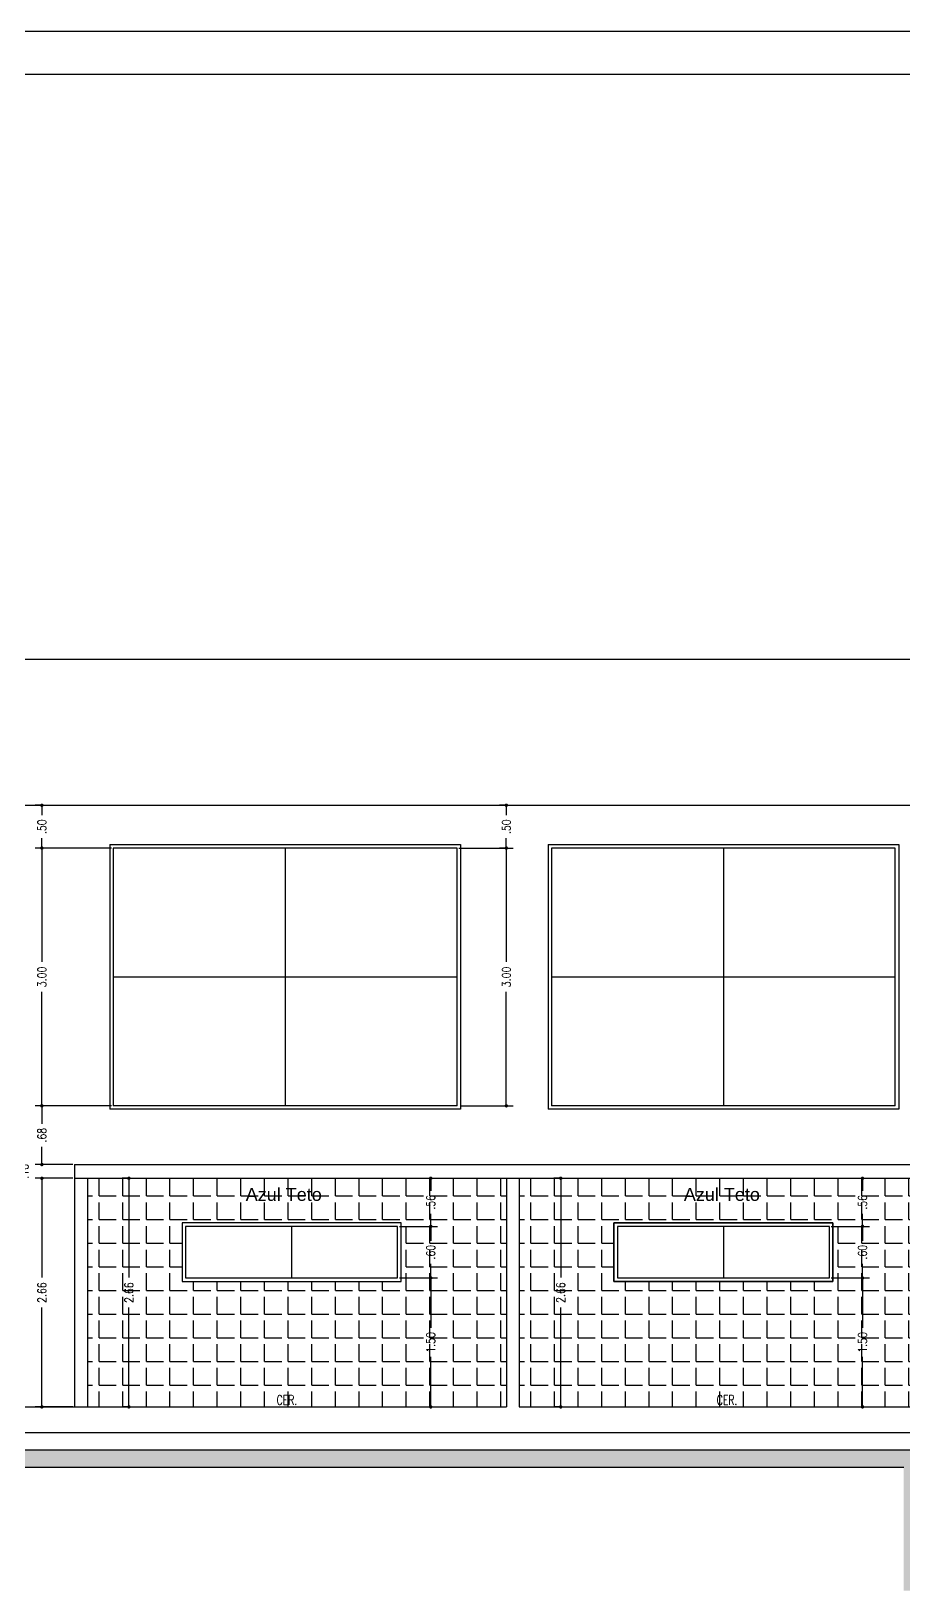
# Model space of a CAD drawing. Extents: x -4780 to 4154, y -1673 to 3208.
# Drawn here: x 684.73 to 694.89, y -445.97 to -427.82 of the extents above; entities that cross this region are included whole.
import ezdxf

# ---------------------------------------------------------------- set-up
doc = ezdxf.new("R2010")
doc.units = 0
doc.header["$MEASUREMENT"] = 0
doc.header["$PDMODE"] = 34
for name, color, linetype in [('COTAS', 5, 'Continuous'), ('MG', 5, 'Continuous'), ('PENA01', 1, 'Continuous'), ('pena06', 4, 'Continuous'), ('PF', 9, 'Continuous')]:
    doc.layers.add(name, color=color, linetype=linetype)
doc.layers.add('TEXTO', color=5, linetype='Continuous', lineweight=9)
doc.styles.add('ROMANS', font='romand.shx', dxfattribs={"width": 0.8})
doc.styles.add('STYLE1', font='romand.shx', dxfattribs={"width": 0.8})
doc.dimstyles.new('CORTE100', dxfattribs={"dimtxt": 0.1, "dimasz": 0.04, "dimexe": 0.08, "dimexo": 0.02, "dimgap": 0.05, "dimtad": 0, "dimzin": 4, "dimdsep": 46, "dimtxsty": 'ROMANS', "dimblk1": 'DOT', "dimblk2": 'DOT', "dimsah": 1, "dimcen": 0.09, "dimclrd": 30, "dimclre": 30, "dimclrt": 5, "dimadec": 0, "dimazin": 0, "dimtfac": 1, "dimtofl": 0, "dimtmove": 2, "dimatfit": 3, "dimldrblk": 'DOT', "dimfxl": 1, "dimtolj": 1, "dimtzin": 0, "dimarcsym": 0})

# ---------------------------------------------------------------- blocks, each defined once
blk = doc.blocks.new('DOT')
at = {"layer": 'PENA01', "color": 0, "linetype": 'ByBlock'}
blk.add_line((-0.5, 0), (-1, 0), dxfattribs=at)
at = {"layer": 'PENA01', "color": 0, "linetype": 'ByBlock', "const_width": 0.5}
blk.add_lwpolyline([(-0.25, 0, 1), (0.25, 0, 1)], format="xyb", close=True, dxfattribs=at)
blk = doc.blocks.new('*D117')
at = {"layer": 'COTAS', "color": 30, "linetype": 'Continuous', "lineweight": -2, "transparency": 16777216}
for p, q in [((694.041, -442.329), (694.486, -442.329)), ((694.406, -442.369), (694.406, -442.911)), ((694.406, -443.789), (694.406, -443.247)), ((694.041, -443.829), (694.486, -443.829))]:
    blk.add_line(p, q, dxfattribs=at)
at = {"layer": 'DEFPOINTS', "color": 0, "linetype": 'Continuous', "transparency": 16777216}
for p in [(694.021, -442.329), (694.021, -443.829), (694.406, -443.829)]:
    blk.add_point(p, dxfattribs=at)
at = {"layer": 'COTAS', "color": 30, "linetype": 'Continuous', "lineweight": -2, "transparency": 16777216, "xscale": 0.04, "yscale": 0.04, "zscale": 0.04}
for p, rotation in [((694.406, -442.329), 90), ((694.406, -443.829), 270)]:
    blk.add_blockref('DOT', p, dxfattribs=dict(at, rotation=rotation))
at = {"layer": 'COTAS', "color": 5, "linetype": 'Continuous', "transparency": 16777216, "insert": (694.406, -443.079), "char_height": 0.1, "attachment_point": 5, "rotation": 90, "style": 'ROMANS'}
blk.add_mtext('\\A1;1.50', dxfattribs=at)
blk = doc.blocks.new('*D118')
at = {"layer": 'COTAS', "color": 30, "linetype": 'Continuous', "lineweight": -2, "transparency": 16777216}
for p, q in [((694.041, -441.729), (694.486, -441.729)), ((694.406, -441.769), (694.406, -441.895)), ((694.406, -442.289), (694.406, -442.163)), ((694.041, -442.329), (694.486, -442.329))]:
    blk.add_line(p, q, dxfattribs=at)
at = {"layer": 'DEFPOINTS', "color": 0, "linetype": 'Continuous', "transparency": 16777216}
for p in [(694.021, -441.729), (694.021, -442.329), (694.406, -442.329)]:
    blk.add_point(p, dxfattribs=at)
at = {"layer": 'COTAS', "color": 30, "linetype": 'Continuous', "lineweight": -2, "transparency": 16777216, "xscale": 0.04, "yscale": 0.04, "zscale": 0.04}
for p, rotation in [((694.406, -441.729), 90), ((694.406, -442.329), 270)]:
    blk.add_blockref('DOT', p, dxfattribs=dict(at, rotation=rotation))
at = {"layer": 'COTAS', "color": 5, "linetype": 'Continuous', "transparency": 16777216, "insert": (694.406, -442.029), "char_height": 0.1, "attachment_point": 5, "rotation": 90, "style": 'ROMANS'}
blk.add_mtext('\\A1;.60', dxfattribs=at)
blk = doc.blocks.new('*D119')
at = {"layer": 'COTAS', "color": 30, "linetype": 'Continuous', "lineweight": -2, "transparency": 16777216}
for p, q in [((694.041, -441.169), (694.486, -441.169)), ((694.406, -441.209), (694.406, -441.315)), ((694.406, -441.689), (694.406, -441.583)), ((694.041, -441.729), (694.486, -441.729))]:
    blk.add_line(p, q, dxfattribs=at)
at = {"layer": 'DEFPOINTS', "color": 0, "linetype": 'Continuous', "transparency": 16777216}
for p in [(694.021, -441.169), (694.406, -441.169), (694.021, -441.729)]:
    blk.add_point(p, dxfattribs=at)
at = {"layer": 'COTAS', "color": 30, "linetype": 'Continuous', "lineweight": -2, "transparency": 16777216, "xscale": 0.04, "yscale": 0.04, "zscale": 0.04}
for p, rotation in [((694.406, -441.169), 90), ((694.406, -441.729), 270)]:
    blk.add_blockref('DOT', p, dxfattribs=dict(at, rotation=rotation))
at = {"layer": 'COTAS', "color": 5, "linetype": 'Continuous', "transparency": 16777216, "insert": (694.406, -441.449), "char_height": 0.1, "attachment_point": 5, "rotation": 90, "style": 'ROMANS'}
blk.add_mtext('\\A1;.56', dxfattribs=at)
blk = doc.blocks.new('*D120')
at = {"layer": 'COTAS', "color": 30, "linetype": 'Continuous', "lineweight": -2, "transparency": 16777216}
for p, q in [((690.874, -441.169), (690.814, -441.169)), ((690.894, -441.209), (690.894, -442.325)), ((690.894, -443.789), (690.894, -442.673)), ((690.874, -443.829), (690.814, -443.829))]:
    blk.add_line(p, q, dxfattribs=at)
at = {"layer": 'DEFPOINTS', "color": 0, "linetype": 'Continuous', "transparency": 16777216}
for p in [(690.894, -441.169), (690.894, -443.829), (690.894, -443.829)]:
    blk.add_point(p, dxfattribs=at)
at = {"layer": 'COTAS', "color": 30, "linetype": 'Continuous', "lineweight": -2, "transparency": 16777216, "xscale": 0.04, "yscale": 0.04, "zscale": 0.04}
for p, rotation in [((690.894, -441.169), 90), ((690.894, -443.829), 270)]:
    blk.add_blockref('DOT', p, dxfattribs=dict(at, rotation=rotation))
at = {"layer": 'COTAS', "color": 5, "linetype": 'Continuous', "transparency": 16777216, "insert": (690.894, -442.499), "char_height": 0.1, "attachment_point": 5, "rotation": 90, "style": 'ROMANS'}
blk.add_mtext('\\A1;2.66', dxfattribs=at)
blk = doc.blocks.new('*D121')
at = {"layer": 'COTAS', "color": 30, "linetype": 'Continuous', "lineweight": -2, "transparency": 16777216}
for p, q in [((689.016, -442.329), (689.461, -442.329)), ((689.381, -442.369), (689.381, -442.911)), ((689.381, -443.789), (689.381, -443.247)), ((689.016, -443.829), (689.461, -443.829))]:
    blk.add_line(p, q, dxfattribs=at)
at = {"layer": 'DEFPOINTS', "color": 0, "linetype": 'Continuous', "transparency": 16777216}
for p in [(688.996, -442.329), (688.996, -443.829), (689.381, -443.829)]:
    blk.add_point(p, dxfattribs=at)
at = {"layer": 'COTAS', "color": 30, "linetype": 'Continuous', "lineweight": -2, "transparency": 16777216, "xscale": 0.04, "yscale": 0.04, "zscale": 0.04}
for p, rotation in [((689.381, -442.329), 90), ((689.381, -443.829), 270)]:
    blk.add_blockref('DOT', p, dxfattribs=dict(at, rotation=rotation))
at = {"layer": 'COTAS', "color": 5, "linetype": 'Continuous', "transparency": 16777216, "insert": (689.381, -443.079), "char_height": 0.1, "attachment_point": 5, "rotation": 90, "style": 'ROMANS'}
blk.add_mtext('\\A1;1.50', dxfattribs=at)
blk = doc.blocks.new('*D122')
at = {"layer": 'COTAS', "color": 30, "linetype": 'Continuous', "lineweight": -2, "transparency": 16777216}
for p, q in [((689.016, -441.729), (689.461, -441.729)), ((689.381, -441.769), (689.381, -441.895)), ((689.381, -442.289), (689.381, -442.163)), ((689.016, -442.329), (689.461, -442.329))]:
    blk.add_line(p, q, dxfattribs=at)
at = {"layer": 'DEFPOINTS', "color": 0, "linetype": 'Continuous', "transparency": 16777216}
for p in [(688.996, -441.729), (688.996, -442.329), (689.381, -442.329)]:
    blk.add_point(p, dxfattribs=at)
at = {"layer": 'COTAS', "color": 30, "linetype": 'Continuous', "lineweight": -2, "transparency": 16777216, "xscale": 0.04, "yscale": 0.04, "zscale": 0.04}
for p, rotation in [((689.381, -441.729), 90), ((689.381, -442.329), 270)]:
    blk.add_blockref('DOT', p, dxfattribs=dict(at, rotation=rotation))
at = {"layer": 'COTAS', "color": 5, "linetype": 'Continuous', "transparency": 16777216, "insert": (689.381, -442.029), "char_height": 0.1, "attachment_point": 5, "rotation": 90, "style": 'ROMANS'}
blk.add_mtext('\\A1;.60', dxfattribs=at)
blk = doc.blocks.new('*D123')
at = {"layer": 'COTAS', "color": 30, "linetype": 'Continuous', "lineweight": -2, "transparency": 16777216}
for p, q in [((689.016, -441.169), (689.461, -441.169)), ((689.381, -441.209), (689.381, -441.315)), ((689.381, -441.689), (689.381, -441.583)), ((689.016, -441.729), (689.461, -441.729))]:
    blk.add_line(p, q, dxfattribs=at)
at = {"layer": 'DEFPOINTS', "color": 0, "linetype": 'Continuous', "transparency": 16777216}
for p in [(688.996, -441.169), (689.381, -441.169), (688.996, -441.729)]:
    blk.add_point(p, dxfattribs=at)
at = {"layer": 'COTAS', "color": 30, "linetype": 'Continuous', "lineweight": -2, "transparency": 16777216, "xscale": 0.04, "yscale": 0.04, "zscale": 0.04}
for p, rotation in [((689.381, -441.169), 90), ((689.381, -441.729), 270)]:
    blk.add_blockref('DOT', p, dxfattribs=dict(at, rotation=rotation))
at = {"layer": 'COTAS', "color": 5, "linetype": 'Continuous', "transparency": 16777216, "insert": (689.381, -441.449), "char_height": 0.1, "attachment_point": 5, "rotation": 90, "style": 'ROMANS'}
blk.add_mtext('\\A1;.56', dxfattribs=at)
blk = doc.blocks.new('*D124')
at = {"layer": 'COTAS', "color": 30, "linetype": 'Continuous', "lineweight": -2, "transparency": 16777216}
for p, q in [((685.849, -441.169), (685.789, -441.169)), ((685.869, -441.209), (685.869, -442.325)), ((685.869, -443.789), (685.869, -442.673)), ((685.849, -443.829), (685.789, -443.829))]:
    blk.add_line(p, q, dxfattribs=at)
at = {"layer": 'DEFPOINTS', "color": 0, "linetype": 'Continuous', "transparency": 16777216}
for p in [(685.869, -441.169), (685.869, -443.829), (685.869, -443.829)]:
    blk.add_point(p, dxfattribs=at)
at = {"layer": 'COTAS', "color": 30, "linetype": 'Continuous', "lineweight": -2, "transparency": 16777216, "xscale": 0.04, "yscale": 0.04, "zscale": 0.04}
for p, rotation in [((685.869, -441.169), 90), ((685.869, -443.829), 270)]:
    blk.add_blockref('DOT', p, dxfattribs=dict(at, rotation=rotation))
at = {"layer": 'COTAS', "color": 5, "linetype": 'Continuous', "transparency": 16777216, "insert": (685.869, -442.499), "char_height": 0.1, "attachment_point": 5, "rotation": 90, "style": 'ROMANS'}
blk.add_mtext('\\A1;2.66', dxfattribs=at)
blk = doc.blocks.new('*D125')
at = {"layer": 'COTAS', "color": 30, "linetype": 'Continuous', "lineweight": -2, "transparency": 16777216}
for p, q in [((685.217, -441.169), (684.776, -441.169)), ((684.856, -441.209), (684.856, -442.325)), ((684.856, -443.789), (684.856, -442.673)), ((685.217, -443.829), (684.776, -443.829))]:
    blk.add_line(p, q, dxfattribs=at)
at = {"layer": 'DEFPOINTS', "color": 0, "linetype": 'Continuous', "transparency": 16777216}
for p in [(685.237, -441.169), (684.856, -443.829), (685.237, -443.829)]:
    blk.add_point(p, dxfattribs=at)
at = {"layer": 'COTAS', "color": 30, "linetype": 'Continuous', "lineweight": -2, "transparency": 16777216, "xscale": 0.04, "yscale": 0.04, "zscale": 0.04}
for p, rotation in [((684.856, -441.169), 90), ((684.856, -443.829), 270)]:
    blk.add_blockref('DOT', p, dxfattribs=dict(at, rotation=rotation))
at = {"layer": 'COTAS', "color": 5, "linetype": 'Continuous', "transparency": 16777216, "insert": (684.856, -442.499), "char_height": 0.1, "attachment_point": 5, "rotation": 90, "style": 'ROMANS'}
blk.add_mtext('\\A1;2.66', dxfattribs=at)
blk = doc.blocks.new('*D126')
at = {"layer": 'COTAS', "color": 30, "linetype": 'Continuous', "lineweight": -2, "transparency": 16777216}
for p, q in [((684.856, -440.969), (684.856, -440.929)), ((685.217, -441.009), (684.776, -441.009)), ((685.217, -441.169), (684.776, -441.169)), ((684.856, -441.209), (684.856, -441.249))]:
    blk.add_line(p, q, dxfattribs=at)
at = {"layer": 'DEFPOINTS', "color": 0, "linetype": 'Continuous', "transparency": 16777216}
for p in [(684.856, -441.169), (685.237, -441.009), (685.237, -441.169)]:
    blk.add_point(p, dxfattribs=at)
at = {"layer": 'COTAS', "color": 30, "linetype": 'Continuous', "lineweight": -2, "transparency": 16777216, "xscale": 0.04, "yscale": 0.04, "zscale": 0.04}
for p, rotation in [((684.856, -441.009), 270), ((684.856, -441.169), 90)]:
    blk.add_blockref('DOT', p, dxfattribs=dict(at, rotation=rotation))
at = {"layer": 'COTAS', "color": 5, "linetype": 'Continuous', "transparency": 16777216, "insert": (684.651, -441.089), "char_height": 0.1, "attachment_point": 5, "rotation": 90, "style": 'ROMANS'}
blk.add_mtext('\\A1;.16', dxfattribs=at)
blk = doc.blocks.new('*D127')
at = {"layer": 'COTAS', "color": 30, "linetype": 'Continuous', "lineweight": -2, "transparency": 16777216}
for p, q in [((685.667, -437.326), (684.776, -437.326)), ((684.856, -437.366), (684.856, -438.652)), ((684.856, -440.286), (684.856, -439)), ((685.667, -440.326), (684.776, -440.326))]:
    blk.add_line(p, q, dxfattribs=at)
at = {"layer": 'DEFPOINTS', "color": 0, "linetype": 'Continuous', "transparency": 16777216}
for p in [(685.687, -437.326), (684.856, -440.326), (685.687, -440.326)]:
    blk.add_point(p, dxfattribs=at)
at = {"layer": 'COTAS', "color": 30, "linetype": 'Continuous', "lineweight": -2, "transparency": 16777216, "xscale": 0.04, "yscale": 0.04, "zscale": 0.04}
for p, rotation in [((684.856, -437.326), 90), ((684.856, -440.326), 270)]:
    blk.add_blockref('DOT', p, dxfattribs=dict(at, rotation=rotation))
at = {"layer": 'COTAS', "color": 5, "linetype": 'Continuous', "transparency": 16777216, "insert": (684.856, -438.826), "char_height": 0.1, "attachment_point": 5, "rotation": 90, "style": 'ROMANS'}
blk.add_mtext('\\A1;3.00', dxfattribs=at)
blk = doc.blocks.new('*D131')
at = {"layer": 'COTAS', "color": 30, "linetype": 'Continuous', "lineweight": -2, "transparency": 16777216}
for p, q in [((689.707, -437.326), (690.341, -437.326)), ((690.261, -437.366), (690.261, -438.652)), ((690.261, -440.286), (690.261, -439)), ((689.727, -440.326), (690.341, -440.326))]:
    blk.add_line(p, q, dxfattribs=at)
at = {"layer": 'DEFPOINTS', "color": 0, "linetype": 'Continuous', "transparency": 16777216}
for p in [(689.687, -437.326), (689.707, -440.326), (690.261, -440.326)]:
    blk.add_point(p, dxfattribs=at)
at = {"layer": 'COTAS', "color": 30, "linetype": 'Continuous', "lineweight": -2, "transparency": 16777216, "xscale": 0.04, "yscale": 0.04, "zscale": 0.04}
for p, rotation in [((690.261, -437.326), 90), ((690.261, -440.326), 270)]:
    blk.add_blockref('DOT', p, dxfattribs=dict(at, rotation=rotation))
at = {"layer": 'COTAS', "color": 5, "linetype": 'Continuous', "transparency": 16777216, "insert": (690.261, -438.826), "char_height": 0.1, "attachment_point": 5, "rotation": 90, "style": 'ROMANS'}
blk.add_mtext('\\A1;3.00', dxfattribs=at)
blk = doc.blocks.new('*D147')
at = {"layer": 'COTAS', "color": 30, "linetype": 'Continuous', "lineweight": -2, "transparency": 16777216}
for p, q in [((684.836, -440.326), (684.776, -440.326)), ((684.856, -440.366), (684.856, -440.534)), ((684.856, -440.969), (684.856, -440.802)), ((684.836, -441.009), (684.776, -441.009))]:
    blk.add_line(p, q, dxfattribs=at)
at = {"layer": 'DEFPOINTS', "color": 0, "linetype": 'Continuous', "transparency": 16777216}
for p in [(684.856, -440.326), (684.856, -440.326), (684.856, -441.009)]:
    blk.add_point(p, dxfattribs=at)
at = {"layer": 'COTAS', "color": 30, "linetype": 'Continuous', "lineweight": -2, "transparency": 16777216, "xscale": 0.04, "yscale": 0.04, "zscale": 0.04}
for p, rotation in [((684.856, -440.326), 90), ((684.856, -441.009), 270)]:
    blk.add_blockref('DOT', p, dxfattribs=dict(at, rotation=rotation))
at = {"layer": 'COTAS', "color": 5, "linetype": 'Continuous', "transparency": 16777216, "insert": (684.856, -440.668), "char_height": 0.1, "attachment_point": 5, "rotation": 90, "style": 'ROMANS'}
blk.add_mtext('\\A1;.68', dxfattribs=at)
blk = doc.blocks.new('*D148')
at = {"layer": 'COTAS', "color": 30, "linetype": 'Continuous', "lineweight": -2, "transparency": 16777216}
for p, q in [((684.836, -436.829), (684.776, -436.829)), ((684.856, -436.869), (684.856, -436.944)), ((684.836, -437.326), (684.776, -437.326)), ((684.856, -437.286), (684.856, -437.212))]:
    blk.add_line(p, q, dxfattribs=at)
at = {"layer": 'DEFPOINTS', "color": 0, "linetype": 'Continuous', "transparency": 16777216}
for p in [(684.856, -436.829), (684.856, -436.829), (684.856, -437.326)]:
    blk.add_point(p, dxfattribs=at)
at = {"layer": 'COTAS', "color": 30, "linetype": 'Continuous', "lineweight": -2, "transparency": 16777216, "xscale": 0.04, "yscale": 0.04, "zscale": 0.04}
for p, rotation in [((684.856, -436.829), 90), ((684.856, -437.326), 270)]:
    blk.add_blockref('DOT', p, dxfattribs=dict(at, rotation=rotation))
at = {"layer": 'COTAS', "color": 5, "linetype": 'Continuous', "transparency": 16777216, "insert": (684.856, -437.078), "char_height": 0.1, "attachment_point": 5, "rotation": 90, "style": 'ROMANS'}
blk.add_mtext('\\A1;.50', dxfattribs=at)
blk = doc.blocks.new('*D149')
at = {"layer": 'COTAS', "color": 30, "linetype": 'Continuous', "lineweight": -2, "transparency": 16777216}
for p, q in [((690.241, -436.829), (690.181, -436.829)), ((690.261, -436.869), (690.261, -436.944)), ((690.241, -437.326), (690.181, -437.326)), ((690.261, -437.286), (690.261, -437.212))]:
    blk.add_line(p, q, dxfattribs=at)
at = {"layer": 'DEFPOINTS', "color": 0, "linetype": 'Continuous', "transparency": 16777216}
for p in [(690.261, -436.829), (690.261, -436.829), (690.261, -437.326)]:
    blk.add_point(p, dxfattribs=at)
at = {"layer": 'COTAS', "color": 30, "linetype": 'Continuous', "lineweight": -2, "transparency": 16777216, "xscale": 0.04, "yscale": 0.04, "zscale": 0.04}
for p, rotation in [((690.261, -436.829), 90), ((690.261, -437.326), 270)]:
    blk.add_blockref('DOT', p, dxfattribs=dict(at, rotation=rotation))
at = {"layer": 'COTAS', "color": 5, "linetype": 'Continuous', "transparency": 16777216, "insert": (690.261, -437.078), "char_height": 0.1, "attachment_point": 5, "rotation": 90, "style": 'ROMANS'}
blk.add_mtext('\\A1;.50', dxfattribs=at)

msp = doc.modelspace()

# ---------------------------------------------------------------- hatches: boundary and pattern name
at = {"layer": 'COTAS', "linetype": 'Continuous'}
h = msp.add_hatch(color=256, dxfattribs=at)
h.paths.add_polyline_path([(705.687, -445.969), (695.087, -445.969), (694.887, -445.969), (694.887, -444.529), (665.287, -444.529), (665.287, -444.329), (695.087, -444.329), (695.087, -445.269), (695.087, -445.569), (695.087, -445.769), (705.687, -445.769)])
edge = h.paths.add_edge_path(flags=17)
edge.add_line((665.287, -444.329), (665.487, -444.329))
at = {"layer": 'PENA01'}
h = msp.add_hatch(dxfattribs=at)
h.set_pattern_fill('ANGLE', color=256, style=0)
h.set_pattern_definition([(0, (-6.65355, 2e-13), (0, 0.275), [0.2, -0.075]), (90, (-6.65355, 2e-13), (-0.275, 2e-17), [0.2, -0.075])])
h.paths.add_polyline_path([(686.488, -441.689), (689.036, -441.689), (689.036, -442.369), (686.488, -442.369)], flags=16)
h.paths.add_polyline_path([(685.387, -441.169), (690.262, -441.169), (690.262, -443.829), (685.387, -443.829)])
edge = h.paths.add_edge_path(flags=16)
edge.add_line((689.036, -441.689), (686.488, -441.689))
h.paths.add_polyline_path([(689.306, -441.558), (689.306, -441.34), (689.456, -441.34), (689.456, -441.558)], flags=24)
h.paths.add_polyline_path([(689.306, -442.138), (689.306, -441.92), (689.456, -441.92), (689.456, -442.138)], flags=24)
h.paths.add_polyline_path([(689.306, -443.222), (689.306, -442.936), (689.456, -442.936), (689.456, -443.222)], flags=24)
h.paths.add_polyline_path([(687.264, -441.244), (688.217, -441.244), (688.217, -441.472), (687.264, -441.472)], flags=24)
h.paths.add_polyline_path([(685.794, -442.648), (685.794, -442.35), (685.944, -442.35), (685.944, -442.648)], flags=24)
h.paths.add_polyline_path([(687.668, -443.833), (687.965, -443.833), (687.965, -443.664), (687.668, -443.664)], flags=9)
h = msp.add_hatch(dxfattribs=at)
h.set_pattern_fill('ANGLE', color=256, style=0)
h.set_pattern_definition([(0, (-1.62855, 0), (0, 0.275), [0.2, -0.075]), (90, (-1.62855, 0), (-0.275, 2e-17), [0.2, -0.075])])
h.paths.add_polyline_path([(691.513, -441.689), (694.061, -441.689), (694.061, -442.369), (691.513, -442.369)], flags=16)
h.paths.add_polyline_path([(690.412, -441.169), (695.287, -441.169), (695.287, -443.829), (690.412, -443.829)])
edge = h.paths.add_edge_path(flags=16)
edge.add_line((694.061, -441.689), (691.513, -441.689))
h.paths.add_polyline_path([(694.331, -441.558), (694.331, -441.34), (694.481, -441.34), (694.481, -441.558)], flags=24)
h.paths.add_polyline_path([(694.331, -442.138), (694.331, -441.92), (694.481, -441.92), (694.481, -442.138)], flags=24)
h.paths.add_polyline_path([(694.331, -443.222), (694.331, -442.936), (694.481, -442.936), (694.481, -443.222)], flags=24)
h.paths.add_polyline_path([(692.289, -441.244), (693.242, -441.244), (693.242, -441.472), (692.289, -441.472)], flags=24)
h.paths.add_polyline_path([(690.819, -442.648), (690.819, -442.35), (690.969, -442.35), (690.969, -442.648)], flags=24)
h.paths.add_polyline_path([(692.693, -443.833), (692.99, -443.833), (692.99, -443.664), (692.693, -443.664)], flags=9)

# ---------------------------------------------------------------- linework, layer by layer
at = {"layer": 'COTAS', "linetype": 'Continuous'}
for p, q in [((689.687, -437.326), (685.687, -437.326)), ((685.687, -437.326), (685.687, -440.326)), ((689.687, -440.326), (689.687, -437.326)), ((694.787, -437.326), (690.787, -437.326)), ((690.787, -437.326), (690.787, -440.326)), ((694.787, -440.326), (694.787, -437.326)), ((689.687, -440.326), (685.687, -440.326)), ((694.787, -440.326), (690.787, -440.326)), ((688.996, -441.729), (686.528, -441.729)), ((686.528, -441.729), (686.528, -442.329)), ((688.996, -442.329), (688.996, -441.729)), ((694.021, -441.729), (691.553, -441.729)), ((691.553, -441.729), (691.553, -442.329)), ((694.021, -442.329), (694.021, -441.729)), ((686.528, -442.329), (688.996, -442.329)), ((691.553, -442.329), (694.021, -442.329)), ((665.287, -444.329), (695.087, -444.329)), ((665.287, -444.529), (694.887, -444.529))]:
    msp.add_line(p, q, dxfattribs=at)
at = {"layer": 'MG'}
msp.add_line((630.696, -427.821), (718.382, -427.821), dxfattribs=at)
at = {"layer": 'PENA01'}
for p, q in [((685.647, -437.286), (689.727, -437.286)), ((685.647, -437.286), (685.647, -440.366)), ((687.687, -437.326), (687.687, -440.326)), ((689.727, -437.286), (689.727, -440.366)), ((690.747, -437.286), (694.827, -437.286)), ((690.747, -437.286), (690.747, -440.366)), ((692.787, -437.326), (692.787, -440.326)), ((694.827, -437.286), (694.827, -440.366)), ((685.687, -438.826), (689.687, -438.826)), ((690.787, -438.826), (694.787, -438.826)), ((689.727, -440.366), (685.647, -440.366)), ((694.827, -440.366), (690.747, -440.366)), ((689.036, -441.689), (686.488, -441.689)), ((686.488, -441.689), (686.488, -442.369)), ((689.036, -442.369), (689.036, -441.689)), ((694.061, -441.689), (691.513, -441.689)), ((691.513, -441.689), (691.513, -442.369)), ((694.061, -442.369), (694.061, -441.689)), ((687.762, -441.729), (687.762, -442.329)), ((692.787, -441.729), (692.787, -442.329)), ((686.488, -442.369), (689.036, -442.369)), ((691.513, -442.369), (694.061, -442.369))]:
    msp.add_line(p, q, dxfattribs=at)
msp.add_lwpolyline([(691.513, -441.689), (694.061, -441.689), (694.061, -442.369), (691.513, -442.369)], close=True, dxfattribs=at)
at = {"layer": 'pena06'}
for p, q in [((665.287, -435.129), (705.687, -435.129)), ((665.287, -436.829), (705.687, -436.829)), ((685.237, -441.009), (705.687, -441.009)), ((685.237, -441.009), (685.237, -443.829)), ((685.237, -441.169), (690.412, -441.169)), ((685.387, -441.169), (685.387, -443.829)), ((690.262, -441.169), (690.262, -443.829)), ((690.412, -441.169), (690.412, -443.829)), ((690.412, -441.169), (705.687, -441.169)), ((665.287, -443.829), (690.262, -443.829)), ((690.412, -443.829), (695.487, -443.829)), ((665.287, -444.129), (695.287, -444.129))]:
    msp.add_line(p, q, dxfattribs=at)
at = {"layer": 'PF'}
msp.add_line((632.446, -428.321), (717.882, -428.321), dxfattribs=at)

# ---------------------------------------------------------------- texts
at = {"layer": 'COTAS', "char_height": 0.15, "width": 2.01, "attachment_point": 1}
for insert in [(687.228, -441.282), (692.327, -441.282)]:
    msp.add_mtext('{\\fArial|b0|i0|c0|p34;Azul Teto}', dxfattribs=dict(at, insert=insert))
at = {"layer": 'TEXTO', "style": 'STYLE1', "width": 0.7}
for p in [(687.587, -443.805), (692.71, -443.805)]:
    msp.add_text('CER.', height=0.1125, dxfattribs=at).set_placement(p)

# ---------------------------------------------------------------- dimensions: what is measured, and where the dimension line sits
at = {"layer": 'COTAS', "linetype": 'Continuous'}
for base, p1, p2, picture, middle in [((684.856, -436.829), (684.856, -437.326), (684.856, -436.829), '*D148', (684.856, -437.078)), ((690.261, -436.829), (690.261, -437.326), (690.261, -436.829), '*D149', (690.261, -437.078)), ((684.856, -440.326), (685.687, -437.326), (685.687, -440.326), '*D127', (684.856, -438.826)), ((690.261, -440.326), (689.687, -437.326), (689.707, -440.326), '*D131', (690.261, -438.826)), ((684.856, -440.326), (684.856, -441.009), (684.856, -440.326), '*D147', (684.856, -440.668)), ((684.856, -441.169), (685.237, -441.009), (685.237, -441.169), '*D126', (684.651, -441.089)), ((684.856, -443.829), (685.237, -441.169), (685.237, -443.829), '*D125', (684.856, -442.499)), ((685.869, -443.829), (685.869, -441.169), (685.869, -443.829), '*D124', (685.869, -442.499)), ((689.381, -441.169), (688.996, -441.729), (688.996, -441.169), '*D123', (689.381, -441.449)), ((690.894, -443.829), (690.894, -441.169), (690.894, -443.829), '*D120', (690.894, -442.499)), ((694.406, -441.169), (694.021, -441.729), (694.021, -441.169), '*D119', (694.406, -441.449)), ((689.381, -442.329), (688.996, -441.729), (688.996, -442.329), '*D122', (689.381, -442.029)), ((694.406, -442.329), (694.021, -441.729), (694.021, -442.329), '*D118', (694.406, -442.029)), ((689.381, -443.829), (688.996, -442.329), (688.996, -443.829), '*D121', (689.381, -443.079)), ((694.406, -443.829), (694.021, -442.329), (694.021, -443.829), '*D117', (694.406, -443.079))]:
    dim = msp.add_linear_dim(base=base, p1=p1, p2=p2, angle=90, dimstyle='CORTE100', dxfattribs=at)
    dim.commit()
    dim.dimension.update_dxf_attribs({"geometry": picture, "text_midpoint": middle})

doc.saveas('drawing.dxf')
